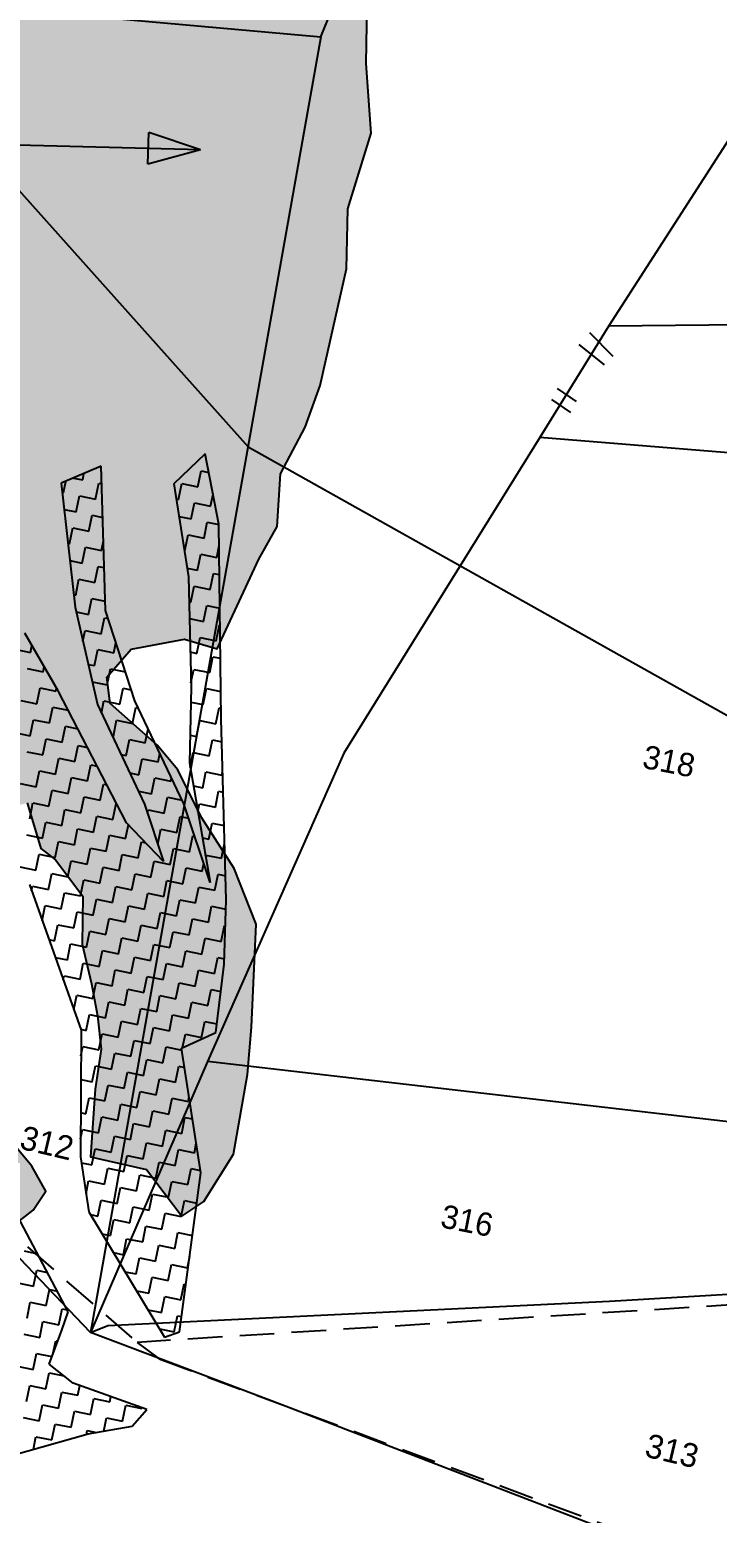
# Model space of a CAD drawing. Header units: metres. Extents: x 288063 to 291905, y 2022918 to 2025523.
# Drawn here: x 289302.7 to 289401.9, y 2023690.7 to 2023904.9 of the extents above; entities that cross this region are included whole.
import ezdxf
from ezdxf.enums import TextEntityAlignment as Align

# ---------------------------------------------------------------- set-up
doc = ezdxf.new("R2010")
doc.units = ezdxf.units.M
doc.header["$MEASUREMENT"] = 0
doc.linetypes.add('DASHED', pattern=[0.75, 0.5, -0.25])
for name, color, linetype in [('OFF', 1, 'Continuous'), ('OTHERS', 1, 'Continuous'), ('POLY_HATCH', 12, 'Continuous'), ('POLY_PARCEL', 6, 'Continuous'), ('POLY_SUBPARCEL', 6, 'DASHED'), ('SYM_ARROW', 1, 'Continuous'), ('TEXT_PARCEL', 7, 'Continuous')]:
    doc.layers.add(name, color=color, linetype=linetype)
doc.styles.add('TEXT_MAP', font='', dxfattribs={"height": 1.8})
doc.styles.get('TEXT_MAP').set_extended_font_data('Kruti Dev 050')

# ---------------------------------------------------------------- blocks, each defined once
blk = doc.blocks.new('ARROWASPECT')
h = blk.add_hatch(color=256)
h.paths.add_polyline_path([(2.85, -2.85), (3.72, -1.98), (0, 0)])
h.paths.add_polyline_path([(0, 0), (1.98, -3.72), (2.85, -2.85)])
for points in [[(0, 0), (17.15, -17.15)], [(0, 0), (1.98, -3.72)], [(0, 0), (3.72, -1.98)], [(3.72, -1.98), (1.98, -3.72)]]:
    blk.add_lwpolyline(points)

msp = doc.modelspace()

# ---------------------------------------------------------------- hatches: boundary and pattern name
at = {"layer": 'POLY_HATCH'}
h = msp.add_hatch(dxfattribs=at)
h.set_pattern_fill('ZIGZAG', color=256, scale=18.693078, angle=-11.0645, style=0)
h.set_pattern_definition([(348.93553, (288210.5239, 2023679.785), (2.7416327, 1.8447693), [2.336635, -2.336635]), (78.93553, (288212.817, 2023679.3367), (-1.8447693, 2.7416327), [2.336635, -2.336635])])
h.paths.add_polyline_path([(289348.59, 2023879.04), (289351.97, 2023889.97), (289351.21, 2023900.04), (289351.37, 2023908.44), (289346.9, 2023914.77), (289340.27, 2023920.49), (289334.28, 2023925.38), (289331.06, 2023929.23), (289326.74, 2023935.03), (289323.04, 2023940.22), (289313.09, 2023943.9), (289314.69, 2023949.54), (289318.95, 2023958.63), (289321.16, 2023964.89), (289322.08, 2023974.63), (289321.67, 2023981.4), (289323.77, 2023992.13), (289322.78, 2024011.16), (289317.11, 2024017.73), (289312.93, 2024024.25), (289306.17, 2024030.28), (289298.92, 2024038.89), (289291.87, 2024045.97), (289284.28, 2024046.47), (289278.2, 2024032.12), (289276.13, 2024025.34), (289271.88, 2024023.93), (289269.5, 2024023.16), (289266.03, 2024020.62), (289263.51, 2024017.89), (289261.23, 2024015.11), (289257.47, 2024012.37), (289254.64, 2024014.41), (289249.05, 2024015.01), (289240.5, 2024025.86), (289237.14, 2024018.83), (289234.48, 2024015.38), (289229.32, 2024006.72), (289225.95, 2024000.93), (289223.26, 2023993.52), (289223.31, 2023983.59), (289223.47, 2023975.58), (289223.04, 2023963.26), (289222.57, 2023951.95), (289225.24, 2023941.51), (289228.9, 2023933.6), (289235.34, 2023925.89), (289243.6, 2023913.61), (289246.63, 2023908.81), (289244.13, 2023902.35), (289241.69, 2023892.42), (289240, 2023886.3), (289236.05, 2023867.28), (289234.3, 2023853.24), (289233.14, 2023844.79), (289237.88, 2023830.96), (289241.79, 2023821.77), (289244.49, 2023815.29), (289252.17, 2023807.59), (289260.47, 2023798.03), (289262.44, 2023795.42), (289267.7, 2023794.39), (289275.72, 2023794.8), (289273.17, 2023788.11), (289271.81, 2023781.18), (289270.56, 2023773.49), (289269.83, 2023765.95), (289270.45, 2023753.75), (289271.63, 2023745.83), (289274.38, 2023739.59), (289278.14, 2023732.16), (289279.11, 2023728.25), (289282.94, 2023725.03), (289293.2, 2023726.74), (289303.15, 2023734.46), (289305, 2023737.22), (289302.98, 2023740.84), (289296.74, 2023748.25), (289292.32, 2023753.58), (289291.8, 2023763.6), (289291.02, 2023767.23), (289290.98, 2023777.15), (289293.23, 2023784.89), (289295.7, 2023789.87), (289299.7, 2023792.56), (289302.32, 2023793.28), (289304.26, 2023786.71), (289306.41, 2023785.04), (289310.35, 2023779.81), (289310.24, 2023772.89), (289311.6, 2023767.17), (289312.43, 2023762.54), (289312.98, 2023757.72), (289312.1, 2023751.95), (289311.43, 2023742.16), (289319.5, 2023740.33), (289324.64, 2023733.62), (289327.78, 2023735.74), (289332.1, 2023742.58), (289334.1, 2023754.09), (289334.69, 2023760.92), (289335.33, 2023775.75), (289332.2, 2023783.8), (289327.44, 2023791.18), (289324.06, 2023798.04), (289321.04, 2023801.6), (289314.28, 2023807.64), (289313.78, 2023811.45), (289317.3, 2023815.48), (289325.03, 2023816.94), (289329.72, 2023815.53), (289335.72, 2023828.49), (289338.38, 2023833.18), (289338.87, 2023840.77), (289342.42, 2023847.51), (289344.59, 2023853.53), (289346.46, 2023861.85), (289348.38, 2023870.4)])
h.paths.add_polyline_path([(289287.43, 2023859.54), (289290.92, 2023848.19), (289293.78, 2023838.71), (289293.76, 2023832.26), (289295, 2023820.86), (289284.92, 2023821.34), (289281.6, 2023827.2), (289275.29, 2023839.34), (289273.29, 2023849.41), (289274.13, 2023853.7), (289278.5, 2023860.79), (289281.54, 2023863.66)], flags=16)
h.paths.add_polyline_path([(289269.61, 2023919.71), (289266.17, 2023919.89), (289261.09, 2023923.11), (289257.37, 2023934.5), (289252.18, 2023942.21), (289252.96, 2023947.51), (289252.63, 2023957.25), (289251.34, 2023968.41), (289253.35, 2023979.92), (289252.21, 2023989.32), (289254.45, 2024000.78), (289256.52, 2024007.57), (289266.83, 2024008.28), (289270.5, 2023999.13), (289269.75, 2023996.55), (289272.32, 2023986.87), (289273.16, 2023981), (289274.62, 2023974.52), (289276.42, 2023967.23), (289275.12, 2023958.06), (289275.72, 2023953.48), (289275.9, 2023943.03), (289275.44, 2023939.4), (289274.42, 2023934.14), (289272.63, 2023927.55)], flags=16)

# ---------------------------------------------------------------- linework, layer by layer
at = {"layer": 'OFF'}
for p, q in [((289287.75, 2023896.62), (289334.21, 2023844.68)), ((289334.21, 2023844.68), (289512.48, 2023744.72))]:
    msp.add_line(p, q, dxfattribs=at)
msp.add_lwpolyline([(289386.27, 2023862.16), (289376.3, 2023846.02)], dxfattribs=at)
at = {"layer": 'OTHERS'}
for points in [[(289383.49, 2023861.17), (289386.82, 2023857.78)], [(289381.92, 2023859.48), (289385.58, 2023856.53)], [(289378.81, 2023853.12), (289381.55, 2023851.21)], [(289378, 2023851.54), (289380.74, 2023849.63)]]:
    msp.add_lwpolyline(points, dxfattribs=at)
at = {"layer": 'POLY_HATCH'}
for p, q in [((289328, 2023843.68), (289323.45, 2023839.34)), ((289329.98, 2023833.53), (289328, 2023843.68)), ((289313, 2023841.89), (289307.21, 2023839.42)), ((289313.6, 2023821.06), (289313, 2023841.89)), ((289307.21, 2023839.42), (289309.23, 2023821.55)), ((289323.45, 2023839.34), (289325.57, 2023825.91)), ((289330.3, 2023805.44), (289329.98, 2023833.53)), ((289325.57, 2023825.91), (289325.95, 2023809.99)), ((289309.23, 2023821.55), (289312.43, 2023807.49)), ((289317.82, 2023808.01), (289313.6, 2023821.06)), ((289306.75, 2023809.47), (289301.95, 2023817.77)), ((289316.64, 2023790.38), (289306.75, 2023809.47)), ((289325.95, 2023809.99), (289325.74, 2023799.07)), ((289312.43, 2023807.49), (289319.23, 2023793.1)), ((289324.93, 2023793.14), (289317.82, 2023808.01)), ((289331.02, 2023779.3), (289330.3, 2023805.44)), ((289325.74, 2023799.07), (289328.69, 2023781.81)), ((289319.23, 2023793.1), (289322, 2023784.81)), ((289328.69, 2023781.81), (289324.93, 2023793.14)), ((289322, 2023784.81), (289316.64, 2023790.38)), ((289302.62, 2023781.48), (289310.08, 2023760.46)), ((289330.74, 2023770.02), (289331.02, 2023779.3)), ((289329.52, 2023760.12), (289330.74, 2023770.02)), ((289310.08, 2023760.46), (289309.99, 2023742.2)), ((289324.59, 2023757.88), (289329.52, 2023760.12)), ((289327.38, 2023739.85), (289324.59, 2023757.88)), ((289309.99, 2023742.2), (289311.2, 2023734.24)), ((289324.3, 2023716.93), (289327.38, 2023739.85)), ((289308.23, 2023719.82), (289298.57, 2023738.05)), ((289311.2, 2023734.24), (289322.11, 2023716.16)), ((289307.28, 2023717.18), (289308.23, 2023719.82)), ((289305.46, 2023712.27), (289307.28, 2023717.18)), ((289322.11, 2023716.16), (289324.3, 2023716.93)), ((289308.96, 2023709.52), (289305.46, 2023712.27)), ((289319.56, 2023705.72), (289308.96, 2023709.52)), ((289317.44, 2023703.31), (289319.56, 2023705.72)), ((289297.74, 2023698.43), (289311.11, 2023702.18)), ((289311.11, 2023702.18), (289317.44, 2023703.31))]:
    msp.add_line(p, q, dxfattribs=at)
at = {"layer": 'POLY_HATCH', "linetype": 'Continuous'}
for p, q in [((289327.83, 2023843.52), (289327.89, 2023843.51)), ((289327.89, 2023843.51), (289327.91, 2023843.59)), ((289312.8, 2023841.8), (289313.01, 2023841.76)), ((289326.94, 2023838.9), (289327.42, 2023841.2)), ((289327.42, 2023841.2), (289328.53, 2023840.98)), ((289307.53, 2023838.07), (289307.86, 2023839.7)), ((289308.99, 2023840.18), (289310.31, 2023839.91)), ((289310.31, 2023839.91), (289310.5, 2023840.82)), ((289312.15, 2023837.13), (289312.62, 2023839.43)), ((289312.62, 2023839.43), (289313.08, 2023839.34)), ((289324.16, 2023837.06), (289324.63, 2023839.37)), ((289324.63, 2023839.37), (289326.94, 2023838.9)), ((289307.36, 2023838.11), (289307.53, 2023838.07)), ((289309.36, 2023835.29), (289309.84, 2023837.6)), ((289309.84, 2023837.6), (289312.15, 2023837.13)), ((289323.8, 2023837.14), (289324.16, 2023837.06)), ((289328.78, 2023836.11), (289329.13, 2023837.86)), ((289307.64, 2023835.65), (289309.36, 2023835.29)), ((289311.2, 2023832.51), (289311.67, 2023834.82)), ((289311.67, 2023834.82), (289313.21, 2023834.5)), ((289325.99, 2023834.28), (289326.47, 2023836.59)), ((289326.47, 2023836.59), (289328.78, 2023836.11)), ((289308.42, 2023830.68), (289308.89, 2023832.98)), ((289308.89, 2023832.98), (289311.2, 2023832.51)), ((289324.19, 2023834.65), (289325.99, 2023834.28)), ((289327.83, 2023831.5), (289328.3, 2023833.81)), ((289328.3, 2023833.81), (289329.98, 2023833.46)), ((289308.19, 2023830.72), (289308.42, 2023830.68)), ((289313.03, 2023829.73), (289313.31, 2023831.09)), ((289325.04, 2023829.66), (289325.52, 2023831.97)), ((289325.52, 2023831.97), (289327.83, 2023831.5)), ((289310.25, 2023827.89), (289310.72, 2023830.2)), ((289310.72, 2023830.2), (289313.03, 2023829.73)), ((289324.97, 2023829.68), (289325.04, 2023829.66)), ((289326.88, 2023826.88), (289327.35, 2023829.19)), ((289327.35, 2023829.19), (289329.66, 2023828.72)), ((289329.66, 2023828.72), (289330.01, 2023830.43)), ((289308.47, 2023828.26), (289310.25, 2023827.89)), ((289312.08, 2023825.11), (289312.56, 2023827.42)), ((289312.56, 2023827.42), (289313.42, 2023827.24)), ((289325.36, 2023827.19), (289326.88, 2023826.88)), ((289328.71, 2023824.1), (289329.19, 2023826.41)), ((289329.19, 2023826.41), (289330.06, 2023826.23)), ((289309.3, 2023823.28), (289309.77, 2023825.59)), ((289309.77, 2023825.59), (289312.08, 2023825.11)), ((289325.93, 2023822.27), (289326.4, 2023824.57)), ((289326.4, 2023824.57), (289328.71, 2023824.1)), ((289309.03, 2023823.33), (289309.3, 2023823.28)), ((289311.13, 2023820.5), (289311.61, 2023822.8)), ((289311.61, 2023822.8), (289313.56, 2023822.4)), ((289325.65, 2023822.32), (289325.93, 2023822.27)), ((289309.39, 2023820.86), (289311.13, 2023820.5)), ((289312.97, 2023817.71), (289313.44, 2023820.02)), ((289313.44, 2023820.02), (289313.97, 2023819.91)), ((289325.71, 2023819.91), (289327.76, 2023819.48)), ((289327.76, 2023819.48), (289328.24, 2023821.79)), ((289328.24, 2023821.79), (289330.12, 2023821.41)), ((289310.34, 2023816.65), (289310.66, 2023818.19)), ((289310.66, 2023818.19), (289312.97, 2023817.71)), ((289329.6, 2023816.7), (289330.07, 2023819.01)), ((289330.07, 2023819.01), (289330.14, 2023818.99)), ((289300.48, 2023815.47), (289302.79, 2023815)), ((289302.79, 2023815), (289302.99, 2023815.97)), ((289314.8, 2023814.93), (289315.1, 2023816.4)), ((289326.81, 2023814.87), (289327.29, 2023817.18)), ((289327.29, 2023817.18), (289329.6, 2023816.7)), ((289312.02, 2023813.1), (289312.49, 2023815.41)), ((289312.49, 2023815.41), (289314.8, 2023814.93)), ((289325.83, 2023815.07), (289326.81, 2023814.87)), ((289328.65, 2023812.09), (289329.12, 2023814.39)), ((289329.12, 2023814.39), (289330.2, 2023814.17)), ((289302.31, 2023812.69), (289304.62, 2023812.21)), ((289304.62, 2023812.21), (289304.76, 2023812.9)), ((289311.11, 2023813.28), (289312.02, 2023813.1)), ((289313.85, 2023810.32), (289314.33, 2023812.62)), ((289314.33, 2023812.62), (289316.47, 2023812.18)), ((289325.94, 2023810.6), (289326.34, 2023812.56)), ((289326.34, 2023812.56), (289328.65, 2023812.09)), ((289303.67, 2023807.6), (289304.15, 2023809.91)), ((289304.15, 2023809.91), (289306.45, 2023809.43)), ((289306.45, 2023809.43), (289306.54, 2023809.83)), ((289311.69, 2023810.76), (289313.85, 2023810.32)), ((289315.69, 2023807.53), (289316.16, 2023809.84)), ((289316.16, 2023809.84), (289317.3, 2023809.61)), ((289327.7, 2023807.47), (289328.17, 2023809.78)), ((289328.17, 2023809.78), (289330.25, 2023809.35)), ((289301.36, 2023808.07), (289303.67, 2023807.6)), ((289305.51, 2023804.82), (289305.98, 2023807.12)), ((289305.98, 2023807.12), (289308.2, 2023806.67)), ((289313.02, 2023806.25), (289313.38, 2023808.01)), ((289313.38, 2023808.01), (289315.69, 2023807.53)), ((289317.52, 2023804.75), (289317.99, 2023807.06)), ((289317.99, 2023807.06), (289318.31, 2023807)), ((289325.91, 2023807.84), (289327.7, 2023807.47)), ((289329.53, 2023804.69), (289330.01, 2023807)), ((289330.01, 2023807), (289330.28, 2023806.94)), ((289302.72, 2023802.98), (289303.2, 2023805.29)), ((289303.2, 2023805.29), (289305.51, 2023804.82)), ((289314.74, 2023802.92), (289315.21, 2023805.23)), ((289315.21, 2023805.23), (289317.52, 2023804.75)), ((289326.75, 2023802.85), (289327.23, 2023805.16)), ((289327.23, 2023805.16), (289329.53, 2023804.69)), ((289300.42, 2023803.46), (289302.72, 2023802.98)), ((289307.34, 2023802.03), (289307.81, 2023804.34)), ((289307.81, 2023804.34), (289309.59, 2023803.98)), ((289314.58, 2023802.95), (289314.74, 2023802.92)), ((289319.35, 2023801.97), (289319.76, 2023803.95)), ((289325.82, 2023803.05), (289326.75, 2023802.85)), ((289302.25, 2023800.67), (289304.56, 2023800.2)), ((289304.56, 2023800.2), (289305.03, 2023802.51)), ((289305.03, 2023802.51), (289307.34, 2023802.03)), ((289309.17, 2023799.25), (289309.65, 2023801.56)), ((289309.65, 2023801.56), (289310.99, 2023801.28)), ((289316.57, 2023800.14), (289317.05, 2023802.44)), ((289317.05, 2023802.44), (289319.35, 2023801.97)), ((289325.85, 2023798.45), (289326.28, 2023800.55)), ((289326.28, 2023800.55), (289328.58, 2023800.07)), ((289328.58, 2023800.07), (289329.06, 2023802.38)), ((289329.06, 2023802.38), (289330.39, 2023802.11)), ((289306.39, 2023797.42), (289306.86, 2023799.73)), ((289306.86, 2023799.73), (289309.17, 2023799.25)), ((289311.01, 2023796.47), (289311.48, 2023798.78)), ((289311.48, 2023798.78), (289312.38, 2023798.59)), ((289315.83, 2023800.29), (289316.57, 2023800.14)), ((289318.4, 2023797.35), (289318.88, 2023799.66)), ((289318.88, 2023799.66), (289321.19, 2023799.19)), ((289321.19, 2023799.19), (289321.44, 2023800.43)), ((289303.61, 2023795.58), (289304.08, 2023797.89)), ((289304.08, 2023797.89), (289306.39, 2023797.42)), ((289308.22, 2023794.63), (289308.7, 2023796.94)), ((289308.7, 2023796.94), (289311.01, 2023796.47)), ((289317.09, 2023797.62), (289318.4, 2023797.35)), ((289320.24, 2023794.57), (289320.71, 2023796.88)), ((289320.71, 2023796.88), (289323.02, 2023796.4)), ((289323.02, 2023796.4), (289323.12, 2023796.91)), ((289327.64, 2023795.46), (289328.11, 2023797.76)), ((289328.11, 2023797.76), (289330.42, 2023797.29)), ((289330.42, 2023797.29), (289330.51, 2023797.75)), ((289301.3, 2023796.06), (289303.61, 2023795.58)), ((289305.44, 2023792.8), (289305.92, 2023795.11)), ((289305.92, 2023795.11), (289308.22, 2023794.63)), ((289310.06, 2023791.85), (289310.53, 2023794.16)), ((289310.53, 2023794.16), (289312.84, 2023793.69)), ((289312.84, 2023793.69), (289313.31, 2023795.99)), ((289313.31, 2023795.99), (289313.78, 2023795.9)), ((289318.35, 2023794.96), (289320.24, 2023794.57)), ((289322.07, 2023791.79), (289322.55, 2023794.1)), ((289322.55, 2023794.1), (289324.68, 2023793.66)), ((289326.31, 2023795.73), (289327.64, 2023795.46)), ((289329.47, 2023792.67), (289329.94, 2023794.98)), ((289329.94, 2023794.98), (289330.59, 2023794.85)), ((289302.66, 2023790.97), (289303.13, 2023793.28)), ((289303.13, 2023793.28), (289305.44, 2023792.8)), ((289307.28, 2023790.02), (289307.75, 2023792.33)), ((289307.75, 2023792.33), (289310.06, 2023791.85)), ((289314.67, 2023790.9), (289315.15, 2023793.21)), ((289315.15, 2023793.21), (289315.17, 2023793.21)), ((289319.67, 2023791.79), (289319.76, 2023792.26)), ((289319.76, 2023792.26), (289322.07, 2023791.79)), ((289326.94, 2023792.06), (289327.16, 2023793.15)), ((289327.16, 2023793.15), (289329.47, 2023792.67)), ((289304.49, 2023788.19), (289304.97, 2023790.49)), ((289304.97, 2023790.49), (289307.28, 2023790.02)), ((289311.89, 2023789.07), (289312.37, 2023791.38)), ((289312.37, 2023791.38), (289314.67, 2023790.9)), ((289316.51, 2023788.12), (289316.91, 2023790.1)), ((289323.9, 2023789.01), (289324.38, 2023791.31)), ((289324.38, 2023791.31), (289325.62, 2023791.06)), ((289328.52, 2023788.06), (289329, 2023790.37)), ((289329, 2023790.37), (289330.73, 2023790.01)), ((289302.19, 2023788.66), (289304.49, 2023788.19)), ((289306.33, 2023785.4), (289306.8, 2023787.71)), ((289306.8, 2023787.71), (289309.11, 2023787.24)), ((289309.11, 2023787.24), (289309.58, 2023789.54)), ((289309.58, 2023789.54), (289311.89, 2023789.07)), ((289313.72, 2023786.29), (289314.2, 2023788.6)), ((289314.2, 2023788.6), (289316.51, 2023788.12)), ((289318.34, 2023785.34), (289318.81, 2023787.65)), ((289318.81, 2023787.65), (289319.38, 2023787.53)), ((289321.15, 2023787.33), (289321.6, 2023789.48)), ((289321.6, 2023789.48), (289323.9, 2023789.01)), ((289325.74, 2023786.22), (289326.21, 2023788.53)), ((289326.21, 2023788.53), (289326.48, 2023788.48)), ((289327.59, 2023788.25), (289328.52, 2023788.06)), ((289303.54, 2023783.57), (289304.02, 2023785.88)), ((289304.02, 2023785.88), (289306.33, 2023785.4)), ((289310.94, 2023784.45), (289311.42, 2023786.76)), ((289311.42, 2023786.76), (289313.72, 2023786.29)), ((289315.56, 2023783.51), (289316.03, 2023785.81)), ((289316.03, 2023785.81), (289318.34, 2023785.34)), ((289322.96, 2023784.39), (289323.43, 2023786.7)), ((289323.43, 2023786.7), (289325.74, 2023786.22)), ((289328.03, 2023785.68), (289328.05, 2023785.75)), ((289328.05, 2023785.75), (289330.35, 2023785.28)), ((289330.35, 2023785.28), (289330.8, 2023787.43)), ((289301.24, 2023784.04), (289303.54, 2023783.57)), ((289308.16, 2023782.62), (289308.63, 2023784.93)), ((289308.63, 2023784.93), (289310.94, 2023784.45)), ((289312.78, 2023781.67), (289313.25, 2023783.98)), ((289313.25, 2023783.98), (289315.56, 2023783.51)), ((289320.17, 2023782.56), (289320.65, 2023784.87)), ((289320.65, 2023784.87), (289322.96, 2023784.39)), ((289324.79, 2023781.61), (289325.26, 2023783.92)), ((289325.26, 2023783.92), (289327.57, 2023783.44)), ((289327.57, 2023783.44), (289327.79, 2023784.52)), ((289302.93, 2023780.6), (289303.07, 2023781.26)), ((289303.07, 2023781.26), (289305.38, 2023780.79)), ((289305.38, 2023780.79), (289305.85, 2023783.1)), ((289305.85, 2023783.1), (289308.16, 2023782.62)), ((289309.99, 2023779.84), (289310.47, 2023782.15)), ((289310.47, 2023782.15), (289312.78, 2023781.67)), ((289314.61, 2023778.89), (289315.08, 2023781.2)), ((289315.08, 2023781.2), (289317.39, 2023780.72)), ((289317.39, 2023780.72), (289317.87, 2023783.03)), ((289317.87, 2023783.03), (289320.17, 2023782.56)), ((289322.01, 2023779.78), (289322.48, 2023782.08)), ((289322.48, 2023782.08), (289324.79, 2023781.61)), ((289329.41, 2023780.66), (289329.88, 2023782.97)), ((289329.88, 2023782.97), (289330.93, 2023782.75)), ((289307.21, 2023778.01), (289307.69, 2023780.31)), ((289307.69, 2023780.31), (289309.99, 2023779.84)), ((289311.83, 2023777.06), (289312.3, 2023779.36)), ((289312.3, 2023779.36), (289314.61, 2023778.89)), ((289319.23, 2023777.94), (289319.7, 2023780.25)), ((289319.7, 2023780.25), (289322.01, 2023779.78)), ((289323.84, 2023776.99), (289324.32, 2023779.3)), ((289324.32, 2023779.3), (289326.62, 2023778.83)), ((289326.62, 2023778.83), (289327.1, 2023781.13)), ((289327.1, 2023781.13), (289329.41, 2023780.66)), ((289304.46, 2023776.31), (289304.9, 2023778.48)), ((289304.9, 2023778.48), (289307.21, 2023778.01)), ((289309.05, 2023775.22), (289309.52, 2023777.53)), ((289309.52, 2023777.53), (289311.83, 2023777.06)), ((289316.44, 2023776.11), (289316.92, 2023778.42)), ((289316.92, 2023778.42), (289319.23, 2023777.94)), ((289321.06, 2023775.16), (289321.53, 2023777.47)), ((289321.53, 2023777.47), (289323.84, 2023776.99)), ((289328.46, 2023776.04), (289328.93, 2023778.35)), ((289328.93, 2023778.35), (289330.98, 2023777.93)), ((289306.26, 2023773.39), (289306.74, 2023775.7)), ((289306.74, 2023775.7), (289309.05, 2023775.22)), ((289313.66, 2023774.27), (289314.14, 2023776.58)), ((289314.14, 2023776.58), (289316.44, 2023776.11)), ((289318.28, 2023773.33), (289318.75, 2023775.63)), ((289318.75, 2023775.63), (289321.06, 2023775.16)), ((289325.67, 2023774.21), (289326.15, 2023776.52)), ((289326.15, 2023776.52), (289328.46, 2023776.04)), ((289330.29, 2023773.26), (289330.76, 2023775.57)), ((289330.76, 2023775.57), (289330.91, 2023775.54)), ((289305.43, 2023773.56), (289306.26, 2023773.39)), ((289308.1, 2023770.61), (289308.57, 2023772.92)), ((289308.57, 2023772.92), (289310.88, 2023772.44)), ((289310.88, 2023772.44), (289311.35, 2023774.75)), ((289311.35, 2023774.75), (289313.66, 2023774.27)), ((289315.49, 2023771.49), (289315.97, 2023773.8)), ((289315.97, 2023773.8), (289318.28, 2023773.33)), ((289320.11, 2023770.54), (289320.58, 2023772.85)), ((289320.58, 2023772.85), (289322.89, 2023772.38)), ((289322.89, 2023772.38), (289323.37, 2023774.68)), ((289323.37, 2023774.68), (289325.67, 2023774.21)), ((289327.51, 2023771.43), (289327.98, 2023773.74)), ((289327.98, 2023773.74), (289330.29, 2023773.26)), ((289306.35, 2023770.97), (289308.1, 2023770.61)), ((289312.71, 2023769.66), (289313.19, 2023771.97)), ((289313.19, 2023771.97), (289315.49, 2023771.49)), ((289317.33, 2023768.71), (289317.8, 2023771.02)), ((289317.8, 2023771.02), (289320.11, 2023770.54)), ((289324.73, 2023769.59), (289325.2, 2023771.9)), ((289325.2, 2023771.9), (289327.51, 2023771.43)), ((289329.34, 2023768.65), (289329.82, 2023770.95)), ((289329.82, 2023770.95), (289330.76, 2023770.76)), ((289309.93, 2023767.83), (289310.4, 2023770.13)), ((289310.4, 2023770.13), (289312.71, 2023769.66)), ((289314.55, 2023766.88), (289315.02, 2023769.18)), ((289315.02, 2023769.18), (289317.33, 2023768.71)), ((289321.94, 2023767.76), (289322.42, 2023770.07)), ((289322.42, 2023770.07), (289324.73, 2023769.59)), ((289326.56, 2023766.81), (289327.03, 2023769.12)), ((289327.03, 2023769.12), (289329.34, 2023768.65)), ((289307.5, 2023767.72), (289307.62, 2023768.3)), ((289307.62, 2023768.3), (289309.93, 2023767.83)), ((289311.76, 2023765.04), (289312.24, 2023767.35)), ((289312.24, 2023767.35), (289314.55, 2023766.88)), ((289316.38, 2023764.09), (289316.85, 2023766.4)), ((289316.85, 2023766.4), (289319.16, 2023765.93)), ((289319.16, 2023765.93), (289319.64, 2023768.24)), ((289319.64, 2023768.24), (289321.94, 2023767.76)), ((289323.78, 2023764.98), (289324.25, 2023767.29)), ((289324.25, 2023767.29), (289326.56, 2023766.81)), ((289328.39, 2023764.03), (289328.87, 2023766.34)), ((289328.87, 2023766.34), (289330.25, 2023766.05)), ((289309.03, 2023763.43), (289309.46, 2023765.52)), ((289309.46, 2023765.52), (289311.76, 2023765.04)), ((289313.6, 2023762.26), (289314.07, 2023764.57)), ((289314.07, 2023764.57), (289316.38, 2023764.09)), ((289321, 2023763.15), (289321.47, 2023765.45)), ((289321.47, 2023765.45), (289323.78, 2023764.98)), ((289325.61, 2023762.2), (289326.09, 2023764.5)), ((289326.09, 2023764.5), (289328.39, 2023764.03)), ((289310.81, 2023760.43), (289311.29, 2023762.73)), ((289311.29, 2023762.73), (289313.6, 2023762.26)), ((289318.21, 2023761.31), (289318.69, 2023763.62)), ((289318.69, 2023763.62), (289321, 2023763.15)), ((289322.83, 2023760.36), (289323.3, 2023762.67)), ((289323.3, 2023762.67), (289325.61, 2023762.2)), ((289310.04, 2023760.59), (289310.81, 2023760.43)), ((289312.65, 2023757.64), (289313.12, 2023759.95)), ((289313.12, 2023759.95), (289315.43, 2023759.48)), ((289315.43, 2023759.48), (289315.9, 2023761.79)), ((289315.9, 2023761.79), (289318.21, 2023761.31)), ((289320.05, 2023758.53), (289320.52, 2023760.84)), ((289320.52, 2023760.84), (289322.83, 2023760.36)), ((289324.74, 2023757.95), (289325.14, 2023759.89)), ((289325.14, 2023759.89), (289327.44, 2023759.41)), ((289327.44, 2023759.41), (289327.92, 2023761.72)), ((289327.92, 2023761.72), (289329.67, 2023761.36)), ((289310.06, 2023756.77), (289310.34, 2023758.12)), ((289310.34, 2023758.12), (289312.65, 2023757.64)), ((289317.26, 2023756.7), (289317.74, 2023759)), ((289317.74, 2023759), (289320.05, 2023758.53)), ((289321.88, 2023755.75), (289322.35, 2023758.06)), ((289322.35, 2023758.06), (289324.63, 2023757.59)), ((289314.48, 2023754.86), (289314.96, 2023757.17)), ((289314.96, 2023757.17), (289317.26, 2023756.7)), ((289319.1, 2023753.91), (289319.57, 2023756.22)), ((289319.57, 2023756.22), (289321.88, 2023755.75)), ((289310.05, 2023753.37), (289311.7, 2023753.03)), ((289311.7, 2023753.03), (289312.17, 2023755.34)), ((289312.17, 2023755.34), (289314.48, 2023754.86)), ((289316.32, 2023752.08), (289316.79, 2023754.39)), ((289316.79, 2023754.39), (289319.1, 2023753.91)), ((289320.93, 2023751.13), (289321.41, 2023753.44)), ((289321.41, 2023753.44), (289323.71, 2023752.97)), ((289323.71, 2023752.97), (289324.19, 2023755.27)), ((289324.19, 2023755.27), (289325.02, 2023755.1)), ((289313.53, 2023750.25), (289314.01, 2023752.55)), ((289314.01, 2023752.55), (289316.32, 2023752.08)), ((289318.15, 2023749.3), (289318.62, 2023751.61)), ((289318.62, 2023751.61), (289320.93, 2023751.13)), ((289310.75, 2023748.41), (289311.23, 2023750.72)), ((289311.23, 2023750.72), (289313.53, 2023750.25)), ((289315.37, 2023747.46), (289315.84, 2023749.77)), ((289315.84, 2023749.77), (289318.15, 2023749.3)), ((289322.76, 2023748.35), (289323.24, 2023750.66)), ((289323.24, 2023750.66), (289325.55, 2023750.18)), ((289325.55, 2023750.18), (289325.68, 2023750.83)), ((289310.02, 2023748.56), (289310.75, 2023748.41)), ((289312.58, 2023745.63), (289313.06, 2023747.94)), ((289313.06, 2023747.94), (289315.37, 2023747.46)), ((289317.2, 2023744.68), (289317.67, 2023746.99)), ((289317.67, 2023746.99), (289319.98, 2023746.52)), ((289319.98, 2023746.52), (289320.46, 2023748.82)), ((289320.46, 2023748.82), (289322.76, 2023748.35)), ((289324.6, 2023745.57), (289325.07, 2023747.88)), ((289325.07, 2023747.88), (289326.17, 2023747.65)), ((289310, 2023744.76), (289310.28, 2023746.11)), ((289310.28, 2023746.11), (289312.58, 2023745.63)), ((289314.42, 2023742.85), (289314.89, 2023745.16)), ((289314.89, 2023745.16), (289317.2, 2023744.68)), ((289321.82, 2023743.73), (289322.29, 2023746.04)), ((289322.29, 2023746.04), (289324.6, 2023745.57)), ((289311.64, 2023741.02), (289312.11, 2023743.32)), ((289312.11, 2023743.32), (289314.42, 2023742.85)), ((289319.03, 2023741.9), (289319.51, 2023744.21)), ((289319.51, 2023744.21), (289321.82, 2023743.73)), ((289323.65, 2023740.95), (289324.12, 2023743.26)), ((289324.12, 2023743.26), (289326.43, 2023742.78)), ((289326.43, 2023742.78), (289326.71, 2023744.16)), ((289310.12, 2023741.33), (289311.64, 2023741.02)), ((289313.47, 2023738.23), (289313.94, 2023740.54)), ((289313.94, 2023740.54), (289316.25, 2023740.07)), ((289316.25, 2023740.07), (289316.73, 2023742.37)), ((289316.73, 2023742.37), (289319.03, 2023741.9)), ((289320.87, 2023739.12), (289321.34, 2023741.43)), ((289321.34, 2023741.43), (289323.65, 2023740.95)), ((289310.79, 2023736.91), (289311.16, 2023738.71)), ((289311.16, 2023738.71), (289313.47, 2023738.23)), ((289318.09, 2023737.28), (289318.56, 2023739.59)), ((289318.56, 2023739.59), (289320.87, 2023739.12)), ((289322.7, 2023736.34), (289323.18, 2023738.64)), ((289323.18, 2023738.64), (289325.48, 2023738.17)), ((289325.48, 2023738.17), (289325.96, 2023740.48)), ((289325.96, 2023740.48), (289327.33, 2023740.2)), ((289315.3, 2023735.45), (289315.78, 2023737.76)), ((289315.78, 2023737.76), (289318.09, 2023737.28)), ((289319.92, 2023734.5), (289320.39, 2023736.81)), ((289320.39, 2023736.81), (289322.7, 2023736.34)), ((289312.52, 2023733.62), (289313, 2023735.93)), ((289313, 2023735.93), (289315.3, 2023735.45)), ((289317.14, 2023732.67), (289317.61, 2023734.98)), ((289317.61, 2023734.98), (289319.92, 2023734.5)), ((289324.53, 2023733.55), (289325.01, 2023735.86)), ((289325.01, 2023735.86), (289326.8, 2023735.49)), ((289311.44, 2023733.84), (289312.52, 2023733.62)), ((289314.35, 2023730.83), (289314.83, 2023733.14)), ((289314.83, 2023733.14), (289317.14, 2023732.67)), ((289318.97, 2023729.89), (289319.44, 2023732.19)), ((289319.44, 2023732.19), (289321.75, 2023731.72)), ((289321.75, 2023731.72), (289322.23, 2023734.03)), ((289322.23, 2023734.03), (289324.53, 2023733.55)), ((289313.09, 2023731.09), (289314.35, 2023730.83)), ((289316.19, 2023728.05), (289316.66, 2023730.36)), ((289316.66, 2023730.36), (289318.97, 2023729.89)), ((289323.59, 2023728.94), (289324.06, 2023731.25)), ((289324.06, 2023731.25), (289326.17, 2023730.81)), ((289301.87, 2023728.59), (289303.79, 2023728.19)), ((289314.75, 2023728.35), (289316.19, 2023728.05)), ((289320.8, 2023727.1), (289321.28, 2023729.41)), ((289321.28, 2023729.41), (289323.59, 2023728.94)), ((289325.42, 2023726.16), (289325.77, 2023727.85)), ((289303.23, 2023723.5), (289303.7, 2023725.81)), ((289303.7, 2023725.81), (289305.23, 2023725.5)), ((289316.41, 2023725.6), (289318.02, 2023725.27)), ((289318.02, 2023725.27), (289318.5, 2023727.58)), ((289318.5, 2023727.58), (289320.8, 2023727.1)), ((289322.64, 2023724.32), (289323.11, 2023726.63)), ((289323.11, 2023726.63), (289325.42, 2023726.16)), ((289300.92, 2023723.98), (289303.23, 2023723.5)), ((289319.85, 2023722.49), (289320.33, 2023724.8)), ((289320.33, 2023724.8), (289322.64, 2023724.32)), ((289324.47, 2023721.54), (289324.95, 2023723.85)), ((289324.95, 2023723.85), (289325.22, 2023723.79)), ((289305.06, 2023720.72), (289305.53, 2023723.03)), ((289305.53, 2023723.03), (289306.66, 2023722.8)), ((289318.07, 2023722.86), (289319.85, 2023722.49)), ((289321.69, 2023719.71), (289322.16, 2023722.01)), ((289322.16, 2023722.01), (289324.47, 2023721.54)), ((289302.28, 2023718.88), (289302.75, 2023721.19)), ((289302.75, 2023721.19), (289305.06, 2023720.72)), ((289306.89, 2023717.94), (289307.37, 2023720.24)), ((289307.37, 2023720.24), (289308.09, 2023720.1)), ((289319.72, 2023720.11), (289321.69, 2023719.71)), ((289323.52, 2023716.92), (289324, 2023719.23)), ((289324, 2023719.23), (289324.59, 2023719.11)), ((289304.11, 2023716.1), (289304.58, 2023718.41)), ((289304.58, 2023718.41), (289306.89, 2023717.94)), ((289321.38, 2023717.36), (289323.52, 2023716.92)), ((289301.8, 2023716.58), (289304.11, 2023716.1)), ((289306.06, 2023713.88), (289306.42, 2023715.63)), ((289306.42, 2023715.63), (289306.69, 2023715.57)), ((289303.16, 2023711.49), (289303.64, 2023713.79)), ((289303.64, 2023713.79), (289305.86, 2023713.34)), ((289300.85, 2023711.96), (289303.16, 2023711.49)), ((289305, 2023708.7), (289305.47, 2023711.01)), ((289305.47, 2023711.01), (289307.63, 2023710.57)), ((289302.21, 2023706.87), (289302.69, 2023709.18)), ((289302.69, 2023709.18), (289305, 2023708.7)), ((289309.61, 2023707.76), (289309.9, 2023709.18)), ((289304.05, 2023704.09), (289304.52, 2023706.4)), ((289304.52, 2023706.4), (289306.83, 2023705.92)), ((289306.83, 2023705.92), (289307.3, 2023708.23)), ((289307.3, 2023708.23), (289309.61, 2023707.76)), ((289311.44, 2023704.97), (289311.92, 2023707.28)), ((289311.92, 2023707.28), (289314.23, 2023706.81)), ((289314.23, 2023706.81), (289314.38, 2023707.57)), ((289316.06, 2023704.03), (289316.53, 2023706.33)), ((289316.53, 2023706.33), (289318.84, 2023705.86)), ((289301.74, 2023704.56), (289304.05, 2023704.09)), ((289308.66, 2023703.14), (289309.14, 2023705.45)), ((289309.14, 2023705.45), (289311.44, 2023704.97)), ((289313.36, 2023702.58), (289313.75, 2023704.5)), ((289313.75, 2023704.5), (289316.06, 2023704.03)), ((289318.84, 2023705.86), (289318.86, 2023705.97)), ((289305.88, 2023701.31), (289306.35, 2023703.61)), ((289306.35, 2023703.61), (289308.66, 2023703.14)), ((289310.85, 2023702.11), (289310.97, 2023702.67)), ((289310.97, 2023702.67), (289312.31, 2023702.39)), ((289303.2, 2023699.96), (289303.57, 2023701.78)), ((289303.57, 2023701.78), (289305.88, 2023701.31))]:
    msp.add_line(p, q, dxfattribs=at)
at = {"layer": 'POLY_HATCH'}
for points in [[(289302.32, 2023793.28), (289304.26, 2023786.71), (289306.41, 2023785.04), (289310.35, 2023779.81), (289310.24, 2023772.89), (289311.6, 2023767.17), (289312.43, 2023762.54), (289312.98, 2023757.72), (289312.1, 2023751.95), (289311.43, 2023742.16), (289319.5, 2023740.33), (289324.64, 2023733.62), (289327.78, 2023735.74), (289332.1, 2023742.58), (289334.1, 2023754.09), (289334.69, 2023760.92), (289335.33, 2023775.75), (289332.2, 2023783.8), (289327.44, 2023791.18), (289324.06, 2023798.04), (289321.04, 2023801.6), (289314.28, 2023807.64), (289313.78, 2023811.45), (289317.3, 2023815.48), (289325.03, 2023816.94), (289329.72, 2023815.53), (289335.72, 2023828.49), (289338.38, 2023833.18), (289338.87, 2023840.77), (289342.42, 2023847.51), (289344.59, 2023853.53), (289346.46, 2023861.85), (289348.38, 2023870.4), (289348.59, 2023879.04), (289351.97, 2023889.97), (289351.21, 2023900.04), (289351.37, 2023908.44)], [(289293.2, 2023726.74), (289303.15, 2023734.46), (289305, 2023737.22), (289302.98, 2023740.84), (289296.74, 2023748.25)]]:
    msp.add_lwpolyline(points, dxfattribs=at)
at = {"layer": 'POLY_PARCEL'}
for points in [[(289344.71, 2023903.86), (289365.5, 2023954.97), (289384, 2024001)], [(289267.46, 2023910.81), (289344.71, 2023903.86)], [(289344.71, 2023903.86), (289311.44, 2023716.82)], [(289409.93, 2023898.92), (289386.27, 2023862.16)], [(289386.27, 2023862.16), (289487.29, 2023863.17)], [(289376.3, 2023846.02), (289348.03, 2023800.47), (289328.35, 2023755.93)], [(289456.86, 2023839.48), (289376.3, 2023846.02)], [(289311.44, 2023716.82), (289296.08, 2023732.83), (289257.74, 2023770.61)], [(289328.35, 2023755.93), (289311.44, 2023716.82)], [(289421.01, 2023745.21), (289328.35, 2023755.93)], [(289311.44, 2023716.82), (289313.92, 2023717.84), (289386.36, 2023721.35), (289417.32, 2023723.15)], [(289403.02, 2023681.74), (289339.04, 2023706.38), (289311.44, 2023716.82)]]:
    msp.add_lwpolyline(points, dxfattribs=at)
at = {"layer": 'POLY_SUBPARCEL', "ltscale": 10}
for p, q in [((289257.04, 2023768.53), (289318.18, 2023715.4)), ((289420.3, 2023721.85), (289318.18, 2023715.4)), ((289318.18, 2023715.4), (289321.33, 2023713.01)), ((289321.33, 2023713.01), (289404.72, 2023682.01))]:
    msp.add_line(p, q, dxfattribs=at)

# ---------------------------------------------------------------- block references
at = {"layer": 'SYM_ARROW', "xscale": 1.86930779979227, "yscale": 1.86930779979227, "zscale": 1.86930779979227, "rotation": 223.5347767587843}
msp.add_blockref('ARROWASPECT', (289327.32, 2023887.58), dxfattribs=at)

# ---------------------------------------------------------------- texts
at = {"layer": 'TEXT_PARCEL', "style": 'TEXT_MAP'}
for s, p in [('318', (289394.63, 2023797.65)), ('316', (289365.49, 2023731.32))]:
    msp.add_text(s, height=3.365, rotation=348.9355, dxfattribs=at).set_placement(p, align=Align.CENTER)
for s, p in [('312', (289305.16, 2023744.19)), ('313', (289395.4, 2023699.74))]:
    msp.add_text(s, height=3.432, rotation=346.7555, dxfattribs=at).set_placement(p, align=Align.MIDDLE)

doc.saveas('drawing.dxf')
